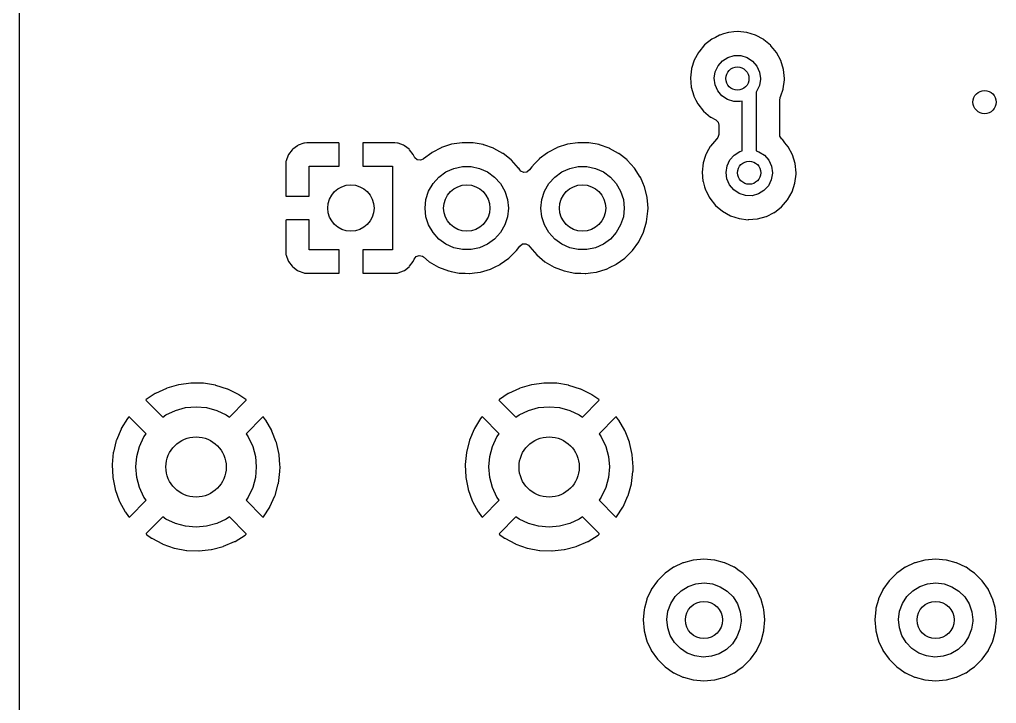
# Model space of a CAD drawing. Extents: x 123.2 to 169.8, y -144.8 to -46.7.
# Drawn here: x 123.44 to 144.53, y -95.02 to -80.26 of the extents above; entities that cross this region are included whole.
import ezdxf

# ---------------------------------------------------------------- set-up
doc = ezdxf.new("R2010")
doc.units = 0
doc.layers.add('BLACK', color=7, linetype='CONTINUOUS')

msp = doc.modelspace()

# ---------------------------------------------------------------- linework, layer by layer
at = {"layer": 'BLACK', "linetype": 'CONTINUOUS'}
for p, q in [((123.444, -107.584), (123.444, -50.0912)), ((138.742, -80.5403), (138.637, -80.5712)), ((138.748, -80.5386), (138.742, -80.5403)), ((138.742, -80.5403), (138.742, -80.5403)), ((138.754, -80.538), (138.748, -80.5386)), ((138.863, -80.5282), (138.754, -80.538)), ((138.754, -80.538), (138.754, -80.538)), ((138.945, -80.5206), (138.863, -80.5282)), ((138.951, -80.5213), (138.945, -80.5206)), ((139.136, -80.5407), (138.951, -80.5213)), ((138.951, -80.5213), (138.951, -80.5213)), ((139.142, -80.5413), (139.136, -80.5407)), ((139.136, -80.5407), (139.136, -80.5407)), ((139.331, -80.5998), (139.142, -80.5413)), ((138.383, -80.686), (138.229, -80.81)), ((138.462, -80.6447), (138.383, -80.686)), ((138.553, -80.5973), (138.462, -80.6447)), ((138.558, -80.5944), (138.553, -80.5973)), ((138.553, -80.5973), (138.553, -80.5973)), ((138.637, -80.5712), (138.558, -80.5944)), ((139.505, -80.6939), (139.331, -80.5998)), ((139.509, -80.6978), (139.505, -80.6939)), ((139.651, -80.8147), (139.509, -80.6978)), ((139.509, -80.6978), (139.509, -80.6978)), ((138.102, -80.9615), (138.099, -80.9669)), ((138.229, -80.81), (138.102, -80.9615)), ((139.657, -80.8199), (139.651, -80.8147)), ((139.661, -80.8247), (139.657, -80.8199)), ((139.712, -80.8869), (139.661, -80.8247)), ((139.661, -80.8247), (139.661, -80.8247)), ((139.782, -80.9732), (139.712, -80.8869)), ((138.005, -81.1407), (137.949, -81.3174)), ((138.007, -81.1348), (138.005, -81.1407)), ((138.005, -81.1407), (138.005, -81.1407)), ((138.095, -80.9732), (138.007, -81.1348)), ((138.099, -80.9669), (138.095, -80.9732)), ((138.099, -80.9669), (138.099, -80.9669)), ((138.52, -81.2595), (138.614, -81.1532)), ((138.614, -81.1532), (138.734, -81.0776)), ((138.734, -81.0776), (138.87, -81.0386)), ((138.87, -81.0386), (139.012, -81.0395)), ((139.012, -81.0395), (139.148, -81.0801)), ((139.148, -81.0801), (139.267, -81.1572)), ((139.267, -81.1572), (139.359, -81.2646)), ((139.875, -81.1478), (139.782, -80.9732)), ((139.932, -81.3372), (139.875, -81.1478)), ((137.947, -81.3233), (137.925, -81.5199)), ((137.949, -81.3174), (137.947, -81.3233)), ((138.438, -81.5279), (138.46, -81.3878)), ((138.46, -81.3878), (138.52, -81.2595)), ((139.359, -81.2646), (139.418, -81.3937)), ((139.951, -81.534), (139.932, -81.3372)), ((137.925, -81.5199), (137.941, -81.7169)), ((138.456, -81.6685), (138.438, -81.5279)), ((139.438, -81.5462), (139.414, -81.686)), ((139.418, -81.3937), (139.438, -81.534)), ((139.438, -81.534), (139.438, -81.5462)), ((139.926, -81.7585), (139.951, -81.5623)), ((139.951, -81.5623), (139.951, -81.534)), ((137.941, -81.7169), (137.996, -81.907)), ((138.514, -81.7982), (138.456, -81.6685)), ((138.605, -81.9067), (138.514, -81.7982)), ((139.414, -81.686), (139.353, -81.8136)), ((139.877, -81.907), (139.924, -81.7644)), ((139.924, -81.7644), (139.926, -81.7585)), ((137.996, -81.907), (137.999, -81.9125)), ((137.999, -81.9125), (138.044, -82.0013)), ((138.044, -82.0013), (138.086, -82.083)), ((138.723, -81.9853), (138.605, -81.9067)), ((138.858, -82.0276), (138.723, -81.9853)), ((139.042, -82.0187), (139, -82.0302)), ((139.042, -83.0941), (139.042, -82.0187)), ((139.353, -81.8136), (139.342, -81.8252)), ((139.342, -81.8252), (139.342, -83.0942)), ((139.85, -82.0013), (139.861, -81.9506)), ((139.85, -82.7425), (139.85, -82.0013)), ((139.861, -81.9506), (139.864, -81.9462)), ((139.864, -81.9462), (139.877, -81.907)), ((138.086, -82.083), (138.209, -82.238)), ((139, -82.0302), (138.858, -82.0276)), ((138.209, -82.238), (138.36, -82.3661)), ((138.36, -82.3661), (138.365, -82.3691)), ((138.365, -82.3691), (138.469, -82.4272)), ((138.469, -82.4272), (138.519, -82.4779)), ((138.519, -82.4779), (138.534, -82.5372)), ((138.534, -82.5372), (138.534, -82.741)), ((138.483, -82.842), (138.356, -82.9935)), ((138.488, -82.8381), (138.483, -82.842)), ((138.492, -82.8338), (138.488, -82.8381)), ((138.513, -82.8091), (138.492, -82.8333)), ((138.492, -82.8333), (138.492, -82.8338)), ((138.534, -82.741), (138.513, -82.8091)), ((139.856, -82.7808), (139.85, -82.7425)), ((139.896, -82.8396), (139.856, -82.7808)), ((139.902, -82.8442), (139.896, -82.8396)), ((139.911, -82.8519), (139.902, -82.8442)), ((139.915, -82.8567), (139.911, -82.8519)), ((139.965, -82.9181), (139.915, -82.8567)), ((139.915, -82.8567), (139.915, -82.8567)), ((129.328, -83.0723), (129.251, -83.1744)), ((129.34, -83.0597), (129.328, -83.0723)), ((129.442, -82.9832), (129.34, -83.0597)), ((129.458, -82.9747), (129.442, -82.9832)), ((129.578, -82.9295), (129.458, -82.9747)), ((129.594, -82.9259), (129.578, -82.9295)), ((129.645, -82.9204), (129.594, -82.9259)), ((129.651, -82.92), (129.645, -82.9204)), ((130.328, -82.92), (129.651, -82.92)), ((130.336, -82.9217), (130.328, -82.92)), ((130.338, -82.9229), (130.336, -82.9217)), ((130.342, -82.9381), (130.338, -82.9229)), ((130.342, -83.428), (130.342, -82.9381)), ((130.852, -82.9259), (130.85, -82.9335)), ((130.85, -82.9335), (130.85, -83.428)), ((130.853, -82.9245), (130.852, -82.9259)), ((130.868, -82.92), (130.853, -82.9245)), ((131.541, -82.92), (130.868, -82.92)), ((131.547, -82.9204), (131.541, -82.92)), ((131.598, -82.9259), (131.547, -82.9204)), ((131.614, -82.9295), (131.598, -82.9259)), ((131.734, -82.9747), (131.614, -82.9295)), ((131.75, -82.9832), (131.734, -82.9747)), ((131.852, -83.0597), (131.75, -82.9832)), ((131.864, -83.0723), (131.852, -83.0597)), ((131.941, -83.1744), (131.864, -83.0723)), ((132.544, -83.0275), (132.347, -83.1297)), ((132.548, -83.0251), (132.544, -83.0275)), ((132.544, -83.0275), (132.544, -83.0275)), ((132.768, -82.9531), (132.548, -83.0251)), ((132.997, -82.9181), (132.768, -82.9531)), ((133.003, -82.9182), (132.997, -82.9181)), ((133.152, -82.92), (133.003, -82.9182)), ((133.003, -82.9182), (133.003, -82.9182)), ((133.229, -82.9209), (133.152, -82.92)), ((133.234, -82.9218), (133.229, -82.9209)), ((133.234, -82.9219), (133.234, -82.9218)), ((133.452, -82.9607), (133.234, -82.9219)), ((133.457, -82.9616), (133.452, -82.9607)), ((133.452, -82.9607), (133.452, -82.9607)), ((133.462, -82.9633), (133.457, -82.9616)), ((133.67, -83.0371), (133.462, -82.9633)), ((133.462, -82.9633), (133.462, -82.9633)), ((133.67, -83.0372), (133.67, -83.0371)), ((133.675, -83.0389), (133.67, -83.0372)), ((133.68, -83.0414), (133.675, -83.0389)), ((133.874, -83.1483), (133.68, -83.0414)), ((133.68, -83.0414), (133.68, -83.0414)), ((135.044, -83.0275), (134.847, -83.1297)), ((135.048, -83.0251), (135.044, -83.0275)), ((135.044, -83.0275), (135.044, -83.0275)), ((135.268, -82.9531), (135.048, -83.0251)), ((135.497, -82.9181), (135.268, -82.9531)), ((135.503, -82.9182), (135.497, -82.9181)), ((135.652, -82.92), (135.503, -82.9182)), ((135.503, -82.9182), (135.503, -82.9182)), ((135.729, -82.9209), (135.652, -82.92)), ((135.734, -82.9218), (135.729, -82.9209)), ((135.734, -82.9219), (135.734, -82.9218)), ((135.952, -82.9607), (135.734, -82.9219)), ((135.957, -82.9616), (135.952, -82.9607)), ((135.952, -82.9607), (135.952, -82.9607)), ((135.962, -82.9633), (135.957, -82.9616)), ((136.17, -83.0371), (135.962, -82.9633)), ((135.962, -82.9633), (135.962, -82.9633)), ((136.17, -83.0372), (136.17, -83.0371)), ((136.175, -83.0389), (136.17, -83.0372)), ((136.18, -83.0414), (136.175, -83.0389)), ((136.374, -83.1483), (136.18, -83.0414)), ((136.18, -83.0414), (136.18, -83.0414)), ((138.353, -82.9989), (138.281, -83.1297)), ((138.356, -82.9935), (138.353, -82.9989)), ((138.353, -82.9989), (138.353, -82.9989)), ((140.036, -83.0052), (139.965, -82.9181)), ((140.129, -83.1798), (140.036, -83.0052)), ((129.243, -83.1899), (129.198, -83.3104)), ((129.251, -83.1744), (129.243, -83.1899)), ((131.949, -83.1899), (131.941, -83.1744)), ((131.96, -83.2182), (131.949, -83.1899)), ((131.973, -83.2434), (131.96, -83.2182)), ((132.027, -83.2892), (131.973, -83.2434)), ((132.157, -83.2703), (132.097, -83.2985)), ((132.158, -83.2711), (132.157, -83.2703)), ((132.162, -83.268), (132.158, -83.2711)), ((132.339, -83.1352), (132.162, -83.268)), ((132.343, -83.1321), (132.339, -83.1352)), ((132.339, -83.1352), (132.339, -83.1352)), ((132.347, -83.1297), (132.343, -83.1321)), ((133.878, -83.1508), (133.874, -83.1483)), ((133.874, -83.1483), (133.874, -83.1483)), ((133.882, -83.154), (133.878, -83.1508)), ((134.056, -83.2912), (133.882, -83.154)), ((133.882, -83.154), (133.882, -83.154)), ((134.658, -83.2711), (134.62, -83.3104)), ((134.662, -83.268), (134.658, -83.2711)), ((134.839, -83.1352), (134.662, -83.268)), ((134.843, -83.1321), (134.839, -83.1352)), ((134.839, -83.1352), (134.839, -83.1352)), ((134.847, -83.1297), (134.843, -83.1321)), ((136.378, -83.1508), (136.374, -83.1483)), ((136.374, -83.1483), (136.374, -83.1483)), ((136.382, -83.154), (136.378, -83.1508)), ((136.556, -83.2912), (136.382, -83.154)), ((136.382, -83.154), (136.382, -83.154)), ((138.244, -83.2182), (138.201, -83.3553)), ((138.259, -83.1727), (138.244, -83.2182)), ((138.261, -83.1668), (138.259, -83.1727)), ((138.259, -83.1727), (138.259, -83.1727)), ((138.281, -83.1297), (138.261, -83.1668)), ((138.774, -83.2915), (138.868, -83.1852)), ((138.868, -83.1852), (138.988, -83.1096)), ((138.988, -83.1096), (139.042, -83.0941)), ((139.342, -83.0942), (139.402, -83.1121)), ((139.402, -83.1121), (139.521, -83.1892)), ((139.521, -83.1892), (139.613, -83.2966)), ((140.186, -83.3692), (140.129, -83.1798)), ((129.194, -83.3256), (129.188, -83.3765)), ((129.188, -83.3765), (129.188, -83.3833)), ((129.188, -83.3833), (129.188, -84.0559)), ((129.198, -83.3104), (129.194, -83.3256)), ((129.696, -84.074), (129.696, -83.428)), ((129.696, -83.428), (130.342, -83.428)), ((130.85, -83.428), (131.496, -83.428)), ((131.496, -83.428), (131.496, -85.228)), ((132.097, -83.2985), (132.027, -83.2892)), ((132.646, -83.5486), (132.818, -83.472)), ((132.818, -83.472), (133.002, -83.4329)), ((133.002, -83.4329), (133.19, -83.4329)), ((133.19, -83.4329), (133.374, -83.472)), ((133.374, -83.472), (133.546, -83.5486)), ((134.06, -83.2944), (134.056, -83.2912)), ((134.056, -83.2912), (134.056, -83.2912)), ((134.216, -83.4657), (134.06, -83.2944)), ((134.219, -83.47), (134.216, -83.4657)), ((134.241, -83.5046), (134.219, -83.47)), ((134.219, -83.47), (134.219, -83.47)), ((134.498, -83.4386), (134.451, -83.5072)), ((134.558, -83.3753), (134.498, -83.4386)), ((134.62, -83.3104), (134.558, -83.3753)), ((135.146, -83.5486), (135.318, -83.472)), ((135.318, -83.472), (135.502, -83.4329)), ((135.502, -83.4329), (135.69, -83.4329)), ((135.69, -83.4329), (135.874, -83.472)), ((135.874, -83.472), (136.046, -83.5486)), ((136.56, -83.2944), (136.556, -83.2912)), ((136.556, -83.2912), (136.556, -83.2912)), ((136.716, -83.4657), (136.56, -83.2944)), ((136.842, -83.6601), (136.716, -83.4657)), ((138.201, -83.3553), (138.179, -83.5519)), ((138.692, -83.5599), (138.714, -83.4198)), ((138.714, -83.4198), (138.774, -83.2915)), ((139.613, -83.2966), (139.672, -83.4257)), ((139.672, -83.4257), (139.692, -83.566)), ((140.205, -83.566), (140.186, -83.3692)), ((132.368, -83.799), (132.494, -83.6592)), ((132.494, -83.6592), (132.646, -83.5486)), ((133.546, -83.5486), (133.698, -83.6592)), ((133.698, -83.6592), (133.824, -83.799)), ((134.262, -83.5291), (134.241, -83.5046)), ((134.325, -83.5603), (134.262, -83.5291)), ((134.396, -83.5522), (134.325, -83.5603)), ((134.451, -83.5072), (134.396, -83.5522)), ((134.868, -83.799), (134.994, -83.6592)), ((134.994, -83.6592), (135.146, -83.5486)), ((136.046, -83.5486), (136.198, -83.6592)), ((136.198, -83.6592), (136.324, -83.799)), ((136.844, -83.6649), (136.842, -83.6601)), ((136.896, -83.7844), (136.844, -83.6649)), ((136.844, -83.6649), (136.844, -83.6649)), ((138.179, -83.5519), (138.195, -83.7489)), ((138.71, -83.7005), (138.692, -83.5599)), ((138.768, -83.8302), (138.71, -83.7005)), ((139.692, -83.5782), (139.668, -83.718)), ((139.692, -83.566), (139.692, -83.5782)), ((140.18, -83.7905), (140.205, -83.5943)), ((140.205, -83.5943), (140.205, -83.566)), ((132.274, -83.9619), (132.368, -83.799)), ((133.824, -83.799), (133.918, -83.9619)), ((134.774, -83.9619), (134.868, -83.799)), ((136.324, -83.799), (136.418, -83.9619)), ((136.934, -83.8725), (136.896, -83.7844)), ((136.99, -84.0972), (136.934, -83.8725)), ((138.195, -83.7489), (138.197, -83.7549)), ((138.197, -83.7549), (138.231, -83.8725)), ((138.231, -83.8725), (138.25, -83.939)), ((138.859, -83.9387), (138.768, -83.8302)), ((139.607, -83.8456), (139.511, -83.9507)), ((139.668, -83.718), (139.607, -83.8456)), ((140.118, -83.9782), (140.18, -83.7905)), ((129.188, -84.0559), (129.192, -84.0711)), ((129.192, -84.0711), (129.194, -84.0723)), ((129.194, -84.0723), (129.202, -84.074)), ((129.202, -84.074), (129.696, -84.074)), ((132.216, -84.1409), (132.274, -83.9619)), ((133.918, -83.9619), (133.976, -84.1409)), ((134.716, -84.1409), (134.774, -83.9619)), ((136.418, -83.9619), (136.476, -84.1409)), ((136.991, -84.1023), (136.99, -84.0972)), ((137.003, -84.2514), (136.991, -84.1023)), ((136.991, -84.1023), (136.991, -84.1023)), ((138.25, -83.939), (138.253, -83.9445)), ((138.253, -83.9445), (138.331, -84.0972)), ((138.331, -84.0972), (138.34, -84.115)), ((138.34, -84.115), (138.463, -84.27)), ((138.977, -84.0173), (138.859, -83.9387)), ((139.112, -84.0596), (138.977, -84.0173)), ((139.254, -84.0622), (139.112, -84.0596)), ((139.391, -84.0249), (139.254, -84.0622)), ((139.511, -83.9507), (139.391, -84.0249)), ((140.02, -84.1501), (140.118, -83.9782)), ((132.196, -84.328), (132.216, -84.1409)), ((132.216, -84.5151), (132.196, -84.328)), ((133.976, -84.1409), (133.996, -84.328)), ((133.996, -84.328), (133.976, -84.5151)), ((134.696, -84.328), (134.716, -84.1409)), ((134.716, -84.5151), (134.696, -84.328)), ((136.476, -84.1409), (136.496, -84.328)), ((136.496, -84.328), (136.476, -84.5151)), ((137.009, -84.328), (137.003, -84.2514)), ((137.008, -84.397), (137.009, -84.328)), ((138.463, -84.27), (138.614, -84.3981)), ((139.735, -84.4216), (139.891, -84.2999)), ((139.891, -84.2999), (140.02, -84.1501)), ((132.274, -84.6941), (132.216, -84.5151)), ((133.976, -84.5151), (133.918, -84.6941)), ((134.774, -84.6941), (134.716, -84.5151)), ((136.476, -84.5151), (136.418, -84.6941)), ((136.977, -84.6267), (137.008, -84.397)), ((138.614, -84.3981), (138.786, -84.4946)), ((138.786, -84.4946), (138.974, -84.5557)), ((139.368, -84.564), (139.558, -84.5108)), ((139.558, -84.5108), (139.564, -84.508)), ((139.564, -84.508), (139.729, -84.4244)), ((139.564, -84.508), (139.564, -84.508)), ((139.729, -84.4244), (139.735, -84.4216)), ((139.729, -84.4244), (139.729, -84.4244)), ((129.19, -84.5879), (129.188, -84.5955)), ((129.188, -84.5955), (129.188, -85.2727)), ((129.191, -84.5865), (129.19, -84.5879)), ((129.206, -84.582), (129.191, -84.5865)), ((129.696, -84.582), (129.206, -84.582)), ((129.696, -85.228), (129.696, -84.582)), ((132.368, -84.857), (132.274, -84.6941)), ((133.918, -84.6941), (133.824, -84.857)), ((134.868, -84.857), (134.774, -84.6941)), ((136.418, -84.6941), (136.324, -84.857)), ((136.91, -84.8483), (136.977, -84.6267)), ((138.974, -84.5557), (139.171, -84.5792)), ((139.171, -84.5792), (139.177, -84.5787)), ((139.177, -84.5787), (139.362, -84.5645)), ((139.177, -84.5787), (139.177, -84.5787)), ((139.362, -84.5645), (139.368, -84.564)), ((139.362, -84.5645), (139.362, -84.5645)), ((132.494, -84.9968), (132.368, -84.857)), ((133.824, -84.857), (133.698, -84.9968)), ((134.994, -84.9968), (134.868, -84.857)), ((136.324, -84.857), (136.198, -84.9968)), ((136.807, -85.0559), (136.91, -84.8483)), ((132.646, -85.1074), (132.494, -84.9968)), ((132.818, -85.184), (132.646, -85.1074)), ((133.546, -85.1074), (133.374, -85.184)), ((133.698, -84.9968), (133.546, -85.1074)), ((134.172, -85.244), (134.241, -85.1479)), ((134.241, -85.1479), (134.297, -85.1042)), ((134.297, -85.1042), (134.368, -85.0978)), ((134.368, -85.0978), (134.431, -85.1306)), ((134.431, -85.1306), (134.451, -85.1556)), ((134.451, -85.1556), (134.453, -85.1583)), ((134.453, -85.1583), (134.453, -85.1583)), ((134.453, -85.1583), (134.456, -85.1627)), ((134.456, -85.1627), (134.607, -85.3378)), ((135.146, -85.1074), (134.994, -84.9968)), ((135.318, -85.184), (135.146, -85.1074)), ((136.046, -85.1074), (135.874, -85.184)), ((136.198, -84.9968), (136.046, -85.1074)), ((136.672, -85.244), (136.807, -85.0559)), ((129.188, -85.2727), (129.188, -85.2795)), ((129.188, -85.2795), (129.194, -85.3304)), ((129.194, -85.3304), (129.198, -85.3456)), ((129.198, -85.3456), (129.243, -85.4661)), ((130.342, -85.228), (129.696, -85.228)), ((130.342, -85.7225), (130.342, -85.228)), ((131.496, -85.228), (130.85, -85.228)), ((130.85, -85.228), (130.85, -85.7179)), ((131.961, -85.4342), (132.004, -85.3774)), ((132.004, -85.3774), (132.07, -85.3527)), ((132.07, -85.3527), (132.14, -85.3679)), ((132.14, -85.3679), (132.16, -85.3814)), ((132.16, -85.3814), (132.285, -85.4857)), ((133.002, -85.2231), (132.818, -85.184)), ((133.19, -85.2231), (133.002, -85.2231)), ((133.374, -85.184), (133.19, -85.2231)), ((134.008, -85.4075), (134.172, -85.244)), ((134.607, -85.3378), (134.785, -85.4857)), ((135.502, -85.2231), (135.318, -85.184)), ((135.69, -85.2231), (135.502, -85.2231)), ((135.874, -85.184), (135.69, -85.2231)), ((136.508, -85.4075), (136.672, -85.244)), ((129.243, -85.4661), (129.251, -85.4816)), ((129.251, -85.4816), (129.328, -85.5837)), ((129.328, -85.5837), (129.34, -85.5963)), ((129.34, -85.5963), (129.442, -85.6728)), ((131.75, -85.6728), (131.852, -85.5963)), ((131.852, -85.5963), (131.864, -85.5837)), ((131.864, -85.5837), (131.941, -85.4816)), ((131.941, -85.4816), (131.949, -85.4661)), ((131.949, -85.4661), (131.961, -85.4342)), ((132.285, -85.4857), (132.485, -85.6026)), ((132.485, -85.6026), (132.702, -85.6852)), ((133.612, -85.6439), (133.692, -85.6044)), ((133.692, -85.6044), (133.815, -85.5443)), ((133.815, -85.5443), (133.82, -85.542)), ((133.815, -85.5443), (133.815, -85.5443)), ((133.82, -85.542), (134.008, -85.4075)), ((134.785, -85.4857), (134.985, -85.6026)), ((134.985, -85.6026), (135.202, -85.6852)), ((136.112, -85.6439), (136.192, -85.6044)), ((136.192, -85.6044), (136.315, -85.5443)), ((136.315, -85.5443), (136.32, -85.542)), ((136.315, -85.5443), (136.315, -85.5443)), ((136.32, -85.542), (136.508, -85.4075)), ((129.442, -85.6728), (129.458, -85.6813)), ((129.458, -85.6813), (129.578, -85.7265)), ((129.578, -85.7265), (129.594, -85.7301)), ((129.594, -85.7301), (129.645, -85.7356)), ((129.645, -85.7356), (129.651, -85.736)), ((129.651, -85.736), (130.324, -85.736)), ((130.324, -85.736), (130.339, -85.7315)), ((130.339, -85.7315), (130.34, -85.7301)), ((130.34, -85.7301), (130.342, -85.7225)), ((130.85, -85.7179), (130.854, -85.7331)), ((130.854, -85.7331), (130.856, -85.7343)), ((130.856, -85.7343), (130.864, -85.736)), ((130.864, -85.736), (131.541, -85.736)), ((131.541, -85.736), (131.547, -85.7356)), ((131.547, -85.7356), (131.598, -85.7301)), ((131.598, -85.7301), (131.614, -85.7265)), ((131.614, -85.7265), (131.734, -85.6813)), ((131.734, -85.6813), (131.75, -85.6728)), ((132.702, -85.6852), (132.707, -85.6862)), ((132.707, -85.6862), (132.707, -85.6862)), ((132.707, -85.6862), (132.76, -85.697)), ((132.76, -85.697), (132.929, -85.7314)), ((132.929, -85.7314), (133.059, -85.7362)), ((133.059, -85.7362), (133.155, -85.7397)), ((133.155, -85.7397), (133.155, -85.7397)), ((133.155, -85.7397), (133.16, -85.7399)), ((133.16, -85.7399), (133.165, -85.7392)), ((133.165, -85.7392), (133.265, -85.7265)), ((133.165, -85.7392), (133.165, -85.7392)), ((133.265, -85.7265), (133.39, -85.7104)), ((133.39, -85.7104), (133.395, -85.709)), ((133.395, -85.709), (133.607, -85.6454)), ((133.395, -85.709), (133.395, -85.709)), ((133.607, -85.6454), (133.612, -85.6439)), ((135.202, -85.6852), (135.207, -85.6862)), ((135.207, -85.6862), (135.207, -85.6862)), ((135.207, -85.6862), (135.26, -85.697)), ((135.26, -85.697), (135.429, -85.7314)), ((135.429, -85.7314), (135.559, -85.7362)), ((135.559, -85.7362), (135.655, -85.7397)), ((135.655, -85.7397), (135.655, -85.7397)), ((135.655, -85.7397), (135.66, -85.7399)), ((135.66, -85.7399), (135.665, -85.7392)), ((135.665, -85.7392), (135.765, -85.7265)), ((135.665, -85.7392), (135.665, -85.7392)), ((135.765, -85.7265), (135.89, -85.7104)), ((135.89, -85.7104), (135.895, -85.709)), ((135.895, -85.709), (136.107, -85.6454)), ((135.895, -85.709), (135.895, -85.709)), ((136.107, -85.6454), (136.112, -85.6439)), ((127.139, -88.1069), (126.882, -88.1419)), ((127.148, -88.1064), (127.139, -88.1069)), ((127.407, -88.1098), (127.148, -88.1064)), ((127.417, -88.1106), (127.407, -88.1098)), ((127.673, -88.1523), (127.417, -88.1106)), ((134.759, -88.1069), (134.502, -88.1419)), ((134.768, -88.1064), (134.759, -88.1069)), ((135.027, -88.1098), (134.768, -88.1064)), ((135.037, -88.1106), (135.027, -88.1098)), ((135.293, -88.1523), (135.037, -88.1106)), ((126.371, -88.3328), (126.18, -88.4579)), ((126.379, -88.3283), (126.371, -88.3328)), ((126.615, -88.2197), (126.379, -88.3283)), ((126.624, -88.2164), (126.615, -88.2197)), ((126.873, -88.1439), (126.624, -88.2164)), ((126.882, -88.1419), (126.873, -88.1439)), ((127.682, -88.1544), (127.673, -88.1523)), ((127.929, -88.2335), (127.682, -88.1544)), ((127.937, -88.237), (127.929, -88.2335)), ((128.17, -88.3517), (127.937, -88.237)), ((133.991, -88.3328), (133.8, -88.4579)), ((133.999, -88.3283), (133.991, -88.3328)), ((134.235, -88.2197), (133.999, -88.3283)), ((134.244, -88.2164), (134.235, -88.2197)), ((134.493, -88.1439), (134.244, -88.2164)), ((134.502, -88.1419), (134.493, -88.1439)), ((135.302, -88.1544), (135.293, -88.1523)), ((135.549, -88.2335), (135.302, -88.1544)), ((135.557, -88.237), (135.549, -88.2335)), ((135.79, -88.3517), (135.557, -88.237)), ((126.18, -88.4579), (126.171, -88.4687)), ((126.171, -88.4687), (126.176, -88.4785)), ((126.176, -88.4785), (126.535, -88.8382)), ((127.973, -88.8382), (128.328, -88.4824)), ((128.178, -88.3565), (128.17, -88.3517)), ((128.325, -88.4586), (128.178, -88.3565)), ((128.333, -88.4687), (128.325, -88.4586)), ((128.328, -88.4824), (128.335, -88.4708)), ((128.335, -88.4708), (128.333, -88.4687)), ((133.8, -88.4579), (133.791, -88.4687)), ((133.791, -88.4687), (133.796, -88.4785)), ((133.796, -88.4785), (134.155, -88.8382)), ((135.593, -88.8382), (135.948, -88.4824)), ((135.798, -88.3565), (135.79, -88.3517)), ((135.945, -88.4586), (135.798, -88.3565)), ((135.955, -88.4708), (135.945, -88.4586)), ((135.948, -88.4824), (135.955, -88.4708)), ((126.604, -88.7902), (126.809, -88.6944)), ((126.809, -88.6944), (127.028, -88.6358)), ((127.028, -88.6358), (127.254, -88.616)), ((127.254, -88.616), (127.48, -88.6358)), ((127.48, -88.6358), (127.699, -88.6944)), ((127.699, -88.6944), (127.904, -88.7902)), ((134.224, -88.7902), (134.429, -88.6944)), ((134.429, -88.6944), (134.648, -88.6358)), ((134.648, -88.6358), (134.874, -88.616)), ((134.874, -88.616), (135.1, -88.6358)), ((135.1, -88.6358), (135.319, -88.6944)), ((135.319, -88.6944), (135.524, -88.7902)), ((125.776, -88.8671), (125.641, -89.0889)), ((125.781, -88.8596), (125.776, -88.8671)), ((125.796, -88.8409), (125.781, -88.8596)), ((125.807, -88.8338), (125.796, -88.8409)), ((125.82, -88.841), (125.807, -88.8338)), ((126.176, -89.1974), (125.82, -88.841)), ((126.535, -88.8382), (126.604, -88.7902)), ((127.904, -88.7902), (127.973, -88.8382)), ((128.688, -88.8417), (128.332, -89.1974)), ((128.699, -88.8352), (128.688, -88.8417)), ((128.711, -88.8437), (128.699, -88.8352)), ((128.754, -88.8985), (128.711, -88.8437)), ((128.759, -88.9062), (128.754, -88.8985)), ((128.888, -89.1314), (128.759, -88.9062)), ((133.396, -88.8671), (133.261, -89.0889)), ((133.401, -88.8596), (133.396, -88.8671)), ((133.416, -88.8409), (133.401, -88.8596)), ((133.427, -88.8338), (133.416, -88.8409)), ((133.44, -88.841), (133.427, -88.8338)), ((133.796, -89.1974), (133.44, -88.841)), ((134.155, -88.8382), (134.224, -88.7902)), ((135.524, -88.7902), (135.593, -88.8382)), ((136.308, -88.8417), (135.952, -89.1974)), ((136.319, -88.8352), (136.308, -88.8417)), ((136.331, -88.8437), (136.319, -88.8352)), ((136.374, -88.8985), (136.331, -88.8437)), ((136.379, -88.9062), (136.374, -88.8985)), ((136.508, -89.1314), (136.379, -88.9062)), ((125.637, -89.0972), (125.536, -89.3364)), ((125.641, -89.0889), (125.637, -89.0972)), ((128.892, -89.1398), (128.888, -89.1314)), ((128.986, -89.3816), (128.892, -89.1398)), ((133.257, -89.0972), (133.156, -89.3364)), ((133.261, -89.0889), (133.257, -89.0972)), ((136.512, -89.1398), (136.508, -89.1314)), ((136.542, -89.2169), (136.512, -89.1398)), ((125.533, -89.3452), (125.47, -89.5966)), ((125.536, -89.3364), (125.533, -89.3452)), ((126.032, -89.4714), (126.128, -89.266)), ((126.128, -89.266), (126.176, -89.1974)), ((128.332, -89.1974), (128.38, -89.266)), ((128.38, -89.266), (128.476, -89.4714)), ((128.989, -89.3905), (128.986, -89.3816)), ((129.046, -89.6435), (128.989, -89.3905)), ((133.153, -89.3452), (133.09, -89.5966)), ((133.156, -89.3364), (133.153, -89.3452)), ((133.652, -89.4714), (133.748, -89.266)), ((133.748, -89.266), (133.796, -89.1974)), ((135.952, -89.1974), (136, -89.266)), ((136, -89.266), (136.096, -89.4714)), ((136.606, -89.3816), (136.542, -89.2169)), ((136.609, -89.3905), (136.606, -89.3816)), ((136.666, -89.6435), (136.609, -89.3905)), ((125.468, -89.6058), (125.442, -89.8639)), ((125.47, -89.5966), (125.468, -89.6058)), ((125.974, -89.6903), (126.032, -89.4714)), ((128.476, -89.4714), (128.534, -89.6903)), ((133.088, -89.6058), (133.062, -89.8639)), ((133.09, -89.5966), (133.088, -89.6058)), ((133.594, -89.6903), (133.652, -89.4714)), ((136.096, -89.4714), (136.154, -89.6903)), ((125.954, -89.916), (125.974, -89.6903)), ((128.534, -89.6903), (128.554, -89.916)), ((129.048, -89.6527), (129.046, -89.6435)), ((129.064, -89.8732), (129.048, -89.6527)), ((133.574, -89.916), (133.594, -89.6903)), ((136.154, -89.6903), (136.174, -89.916)), ((136.668, -89.6527), (136.666, -89.6435)), ((136.687, -89.9129), (136.668, -89.6527)), ((125.442, -89.8639), (125.442, -89.8732)), ((125.442, -89.8732), (125.454, -90.1323)), ((125.974, -90.1417), (125.954, -89.916)), ((128.554, -89.916), (128.534, -90.1417)), ((129.031, -90.2728), (129.064, -90.014)), ((129.067, -89.9129), (129.064, -89.8732)), ((129.064, -90.014), (129.065, -90.0077)), ((129.065, -90.0077), (129.067, -89.9192)), ((129.067, -89.9192), (129.067, -89.9129)), ((133.062, -89.8639), (133.062, -89.8732)), ((133.062, -89.8732), (133.074, -90.1323)), ((133.594, -90.1417), (133.574, -89.916)), ((136.174, -89.916), (136.154, -90.1417)), ((136.651, -90.2728), (136.684, -90.014)), ((136.684, -90.014), (136.685, -90.0077)), ((136.685, -90.0077), (136.687, -89.9192)), ((136.687, -89.9192), (136.687, -89.9129)), ((125.454, -90.1323), (125.455, -90.1415)), ((125.455, -90.1415), (125.506, -90.3959)), ((126.032, -90.3606), (125.974, -90.1417)), ((128.534, -90.1417), (128.476, -90.3606)), ((133.074, -90.1323), (133.075, -90.1415)), ((133.075, -90.1415), (133.126, -90.3959)), ((133.652, -90.3606), (133.594, -90.1417)), ((136.154, -90.1417), (136.096, -90.3606)), ((125.506, -90.3959), (125.508, -90.4049)), ((125.508, -90.4049), (125.596, -90.649)), ((126.128, -90.566), (126.032, -90.3606)), ((128.476, -90.3606), (128.38, -90.566)), ((128.959, -90.5316), (129.029, -90.282)), ((129.029, -90.282), (129.031, -90.2728)), ((133.126, -90.3959), (133.128, -90.4049)), ((133.128, -90.4049), (133.216, -90.649)), ((133.748, -90.566), (133.652, -90.3606)), ((136.096, -90.3606), (136, -90.566)), ((136.579, -90.5316), (136.649, -90.282)), ((136.649, -90.282), (136.651, -90.2728)), ((125.596, -90.649), (125.6, -90.6576)), ((125.6, -90.6576), (125.723, -90.886)), ((125.821, -90.9894), (126.176, -90.6346)), ((126.176, -90.6346), (126.128, -90.566)), ((128.38, -90.566), (128.332, -90.6346)), ((128.332, -90.6346), (128.69, -90.9929)), ((128.849, -90.7769), (128.956, -90.5404)), ((128.956, -90.5404), (128.959, -90.5316)), ((133.216, -90.649), (133.22, -90.6576)), ((133.22, -90.6576), (133.343, -90.886)), ((133.441, -90.9894), (133.796, -90.6346)), ((133.796, -90.6346), (133.748, -90.566)), ((136, -90.566), (135.952, -90.6346)), ((135.952, -90.6346), (136.31, -90.9929)), ((136.469, -90.7769), (136.576, -90.5404)), ((136.576, -90.5404), (136.579, -90.5316)), ((128.711, -90.9934), (128.845, -90.785)), ((128.845, -90.785), (128.849, -90.7769)), ((136.331, -90.9934), (136.465, -90.785)), ((136.465, -90.785), (136.469, -90.7769)), ((125.723, -90.886), (125.728, -90.8939)), ((125.728, -90.8939), (125.798, -90.9877)), ((125.798, -90.9877), (125.809, -90.9962)), ((125.809, -90.9962), (125.821, -90.9894)), ((126.535, -90.9938), (126.18, -91.3487)), ((126.604, -91.0418), (126.535, -90.9938)), ((126.809, -91.1376), (126.604, -91.0418)), ((127.904, -91.0418), (127.699, -91.1376)), ((127.973, -90.9938), (127.904, -91.0418)), ((128.331, -91.3521), (127.973, -90.9938)), ((128.69, -90.9929), (128.702, -90.9996)), ((128.702, -90.9996), (128.711, -90.9934)), ((133.343, -90.886), (133.348, -90.8939)), ((133.348, -90.8939), (133.418, -90.9877)), ((133.418, -90.9877), (133.429, -90.9962)), ((133.429, -90.9962), (133.441, -90.9894)), ((134.155, -90.9938), (133.8, -91.3487)), ((134.224, -91.0418), (134.155, -90.9938)), ((134.429, -91.1376), (134.224, -91.0418)), ((135.524, -91.0418), (135.319, -91.1376)), ((135.593, -90.9938), (135.524, -91.0418)), ((135.951, -91.3521), (135.593, -90.9938)), ((136.31, -90.9929), (136.322, -90.9996)), ((136.322, -90.9996), (136.331, -90.9934)), ((127.028, -91.1962), (126.809, -91.1376)), ((127.254, -91.216), (127.028, -91.1962)), ((127.48, -91.1962), (127.254, -91.216)), ((127.699, -91.1376), (127.48, -91.1962)), ((134.648, -91.1962), (134.429, -91.1376)), ((134.874, -91.216), (134.648, -91.1962)), ((135.1, -91.1962), (134.874, -91.216)), ((135.319, -91.1376), (135.1, -91.1962)), ((126.18, -91.3487), (126.174, -91.3609)), ((126.174, -91.3609), (126.183, -91.3724)), ((126.183, -91.3724), (126.289, -91.4508)), ((126.289, -91.4508), (126.297, -91.4557)), ((126.297, -91.4557), (126.527, -91.5765)), ((128.095, -91.5217), (128.316, -91.3853)), ((128.316, -91.3853), (128.323, -91.3798)), ((128.323, -91.3798), (128.329, -91.3753)), ((128.329, -91.3753), (128.337, -91.3625)), ((128.336, -91.3609), (128.331, -91.3521)), ((128.337, -91.3625), (128.336, -91.3609)), ((133.8, -91.3487), (133.794, -91.3609)), ((133.794, -91.3609), (133.803, -91.3724)), ((133.803, -91.3724), (133.909, -91.4508)), ((133.909, -91.4508), (133.917, -91.4557)), ((133.917, -91.4557), (134.147, -91.5765)), ((135.715, -91.5217), (135.936, -91.3853)), ((135.936, -91.3853), (135.943, -91.3798)), ((135.943, -91.3798), (135.949, -91.3753)), ((135.949, -91.3753), (135.957, -91.3625)), ((135.957, -91.3625), (135.951, -91.3521)), ((126.527, -91.5765), (126.535, -91.5802)), ((126.535, -91.5802), (126.78, -91.6657)), ((126.78, -91.6657), (126.789, -91.6682)), ((126.789, -91.6682), (127.044, -91.7165)), ((127.044, -91.7165), (127.053, -91.7176)), ((127.053, -91.7176), (127.313, -91.7278)), ((127.322, -91.7275), (127.58, -91.6992)), ((127.58, -91.6992), (127.589, -91.6975)), ((127.589, -91.6975), (127.84, -91.6315)), ((127.84, -91.6315), (127.849, -91.6284)), ((127.849, -91.6284), (128.087, -91.5261)), ((128.087, -91.5261), (128.095, -91.5217)), ((134.147, -91.5765), (134.155, -91.5802)), ((134.155, -91.5802), (134.4, -91.6657)), ((134.4, -91.6657), (134.409, -91.6682)), ((134.409, -91.6682), (134.664, -91.7165)), ((134.664, -91.7165), (134.673, -91.7176)), ((134.673, -91.7176), (134.933, -91.7278)), ((134.942, -91.7275), (135.2, -91.6992)), ((135.2, -91.6992), (135.209, -91.6975)), ((135.209, -91.6975), (135.46, -91.6315)), ((135.46, -91.6315), (135.469, -91.6284)), ((135.469, -91.6284), (135.707, -91.5261)), ((135.707, -91.5261), (135.715, -91.5217)), ((127.313, -91.7278), (127.322, -91.7275)), ((134.933, -91.7278), (134.942, -91.7275)), ((137.983, -91.9259), (137.772, -91.9823)), ((137.988, -91.9245), (137.983, -91.9259)), ((137.983, -91.9259), (137.983, -91.9259)), ((138.216, -91.9045), (137.988, -91.9245)), ((138.444, -91.9245), (138.216, -91.9045)), ((138.449, -91.9259), (138.444, -91.9245)), ((138.66, -91.9823), (138.449, -91.9259)), ((138.449, -91.9259), (138.449, -91.9259)), ((142.983, -91.9259), (142.772, -91.9823)), ((142.988, -91.9245), (142.983, -91.9259)), ((142.983, -91.9259), (142.983, -91.9259)), ((143.216, -91.9045), (142.988, -91.9245)), ((143.444, -91.9245), (143.216, -91.9045)), ((143.449, -91.9259), (143.444, -91.9245)), ((143.66, -91.9823), (143.449, -91.9259)), ((143.449, -91.9259), (143.449, -91.9259)), ((137.559, -92.0805), (137.454, -92.1539)), ((137.564, -92.0782), (137.559, -92.0805)), ((137.762, -91.986), (137.564, -92.0782)), ((137.564, -92.0782), (137.564, -92.0782)), ((137.767, -91.9837), (137.762, -91.986)), ((137.762, -91.986), (137.762, -91.986)), ((137.772, -91.9823), (137.767, -91.9837)), ((137.772, -91.9823), (137.772, -91.9823)), ((138.665, -91.9837), (138.66, -91.9823)), ((138.66, -91.9823), (138.66, -91.9823)), ((138.67, -91.986), (138.665, -91.9837)), ((138.868, -92.0782), (138.67, -91.986)), ((138.67, -91.986), (138.67, -91.986)), ((138.873, -92.0805), (138.868, -92.0782)), ((138.868, -92.0782), (138.868, -92.0782)), ((138.978, -92.1539), (138.873, -92.0805)), ((142.559, -92.0805), (142.454, -92.1539)), ((142.564, -92.0782), (142.559, -92.0805)), ((142.762, -91.986), (142.564, -92.0782)), ((142.564, -92.0782), (142.564, -92.0782)), ((142.767, -91.9837), (142.762, -91.986)), ((142.762, -91.986), (142.762, -91.986)), ((142.772, -91.9823), (142.767, -91.9837)), ((142.772, -91.9823), (142.772, -91.9823)), ((143.665, -91.9837), (143.66, -91.9823)), ((143.66, -91.9823), (143.66, -91.9823)), ((143.67, -91.986), (143.665, -91.9837)), ((143.868, -92.0782), (143.67, -91.986)), ((143.67, -91.986), (143.67, -91.986)), ((143.873, -92.0805), (143.868, -92.0782)), ((143.868, -92.0782), (143.868, -92.0782)), ((143.978, -92.1539), (143.873, -92.0805)), ((137.372, -92.2118), (137.21, -92.3737)), ((137.376, -92.2086), (137.372, -92.2118)), ((137.454, -92.1539), (137.376, -92.2086)), ((137.376, -92.2086), (137.376, -92.2086)), ((139.056, -92.2086), (138.978, -92.1539)), ((139.06, -92.2118), (139.056, -92.2086)), ((139.056, -92.2086), (139.056, -92.2086)), ((139.222, -92.3737), (139.06, -92.2118)), ((142.372, -92.2118), (142.21, -92.3737)), ((142.376, -92.2086), (142.372, -92.2118)), ((142.454, -92.1539), (142.376, -92.2086)), ((142.376, -92.2086), (142.376, -92.2086)), ((144.056, -92.2086), (143.978, -92.1539)), ((144.06, -92.2118), (144.056, -92.2086)), ((144.056, -92.2086), (144.056, -92.2086)), ((144.222, -92.3737), (144.06, -92.2118)), ((137.078, -92.5613), (137.076, -92.5662)), ((137.21, -92.3737), (137.078, -92.5613)), ((137.723, -92.5876), (137.875, -92.4941)), ((137.875, -92.4941), (138.044, -92.4367)), ((138.044, -92.4367), (138.222, -92.418)), ((138.222, -92.418), (138.399, -92.4391)), ((138.399, -92.4391), (138.567, -92.499)), ((138.567, -92.499), (138.717, -92.5945)), ((139.354, -92.5613), (139.222, -92.3737)), ((139.356, -92.5662), (139.354, -92.5613)), ((142.078, -92.5613), (142.076, -92.5662)), ((142.21, -92.3737), (142.078, -92.5613)), ((142.723, -92.5876), (142.875, -92.4941)), ((142.875, -92.4941), (143.044, -92.4367)), ((143.044, -92.4367), (143.222, -92.418)), ((143.222, -92.418), (143.399, -92.4391)), ((143.399, -92.4391), (143.567, -92.499)), ((143.567, -92.499), (143.717, -92.5945)), ((144.354, -92.5613), (144.222, -92.3737)), ((144.356, -92.5662), (144.354, -92.5613)), ((136.982, -92.7688), (136.98, -92.7741)), ((136.985, -92.7613), (136.982, -92.7688)), ((137.076, -92.5662), (136.985, -92.7613)), ((137.076, -92.5662), (137.076, -92.5662)), ((137.499, -92.8623), (137.596, -92.7124)), ((137.596, -92.7124), (137.723, -92.5876)), ((138.717, -92.5945), (138.843, -92.7211)), ((138.843, -92.7211), (138.937, -92.8723)), ((139.447, -92.7613), (139.356, -92.5662)), ((139.356, -92.5662), (139.356, -92.5662)), ((139.45, -92.7688), (139.447, -92.7613)), ((139.452, -92.7741), (139.45, -92.7688)), ((141.982, -92.7688), (141.98, -92.7741)), ((141.985, -92.7613), (141.982, -92.7688)), ((142.076, -92.5662), (141.985, -92.7613)), ((142.076, -92.5662), (142.076, -92.5662)), ((142.499, -92.8623), (142.596, -92.7124)), ((142.596, -92.7124), (142.723, -92.5876)), ((143.717, -92.5945), (143.843, -92.7211)), ((143.843, -92.7211), (143.937, -92.8723)), ((144.447, -92.7613), (144.356, -92.5662)), ((144.356, -92.5662), (144.356, -92.5662)), ((144.45, -92.7688), (144.447, -92.7613)), ((144.452, -92.7741), (144.45, -92.7688)), ((136.929, -92.964), (136.922, -92.9899)), ((136.98, -92.7741), (136.929, -92.964)), ((136.98, -92.7741), (136.98, -92.7741)), ((137.438, -93.0299), (137.499, -92.8623)), ((138.937, -92.8723), (138.996, -93.0408)), ((139.503, -92.964), (139.452, -92.7741)), ((139.452, -92.7741), (139.452, -92.7741)), ((139.51, -92.9899), (139.503, -92.964)), ((141.929, -92.964), (141.922, -92.9899)), ((141.98, -92.7741), (141.929, -92.964)), ((141.98, -92.7741), (141.98, -92.7741)), ((142.438, -93.0299), (142.499, -92.8623)), ((143.937, -92.8723), (143.996, -93.0408)), ((144.499, -92.9499), (144.452, -92.7741)), ((144.452, -92.7741), (144.452, -92.7741)), ((144.503, -92.964), (144.499, -92.9499)), ((144.51, -92.9899), (144.503, -92.964)), ((136.922, -92.9899), (136.903, -93.218)), ((137.416, -93.2068), (137.438, -93.0299)), ((138.996, -93.0408), (139.016, -93.218)), ((139.529, -93.218), (139.51, -92.9899)), ((141.922, -92.9899), (141.903, -93.218)), ((142.416, -93.2068), (142.438, -93.0299)), ((143.996, -93.0408), (144.016, -93.218)), ((144.529, -93.218), (144.51, -92.9899)), ((136.903, -93.218), (136.922, -93.4461)), ((137.433, -93.3843), (137.416, -93.2068)), ((137.49, -93.5536), (137.433, -93.3843)), ((139.016, -93.2403), (138.991, -93.417)), ((139.016, -93.218), (139.016, -93.2403)), ((139.51, -93.4461), (139.529, -93.218)), ((141.903, -93.218), (141.922, -93.4461)), ((142.433, -93.3843), (142.416, -93.2068)), ((142.49, -93.5536), (142.433, -93.3843)), ((144.016, -93.2403), (143.991, -93.417)), ((144.016, -93.218), (144.016, -93.2403)), ((144.51, -93.4461), (144.529, -93.218)), ((136.922, -93.4461), (136.924, -93.4514)), ((136.924, -93.4514), (136.924, -93.4514)), ((136.924, -93.4514), (136.975, -93.6425)), ((137.582, -93.7061), (137.49, -93.5536)), ((138.928, -93.5837), (138.829, -93.7322)), ((138.991, -93.417), (138.928, -93.5837)), ((139.457, -93.6425), (139.508, -93.4514)), ((139.508, -93.4514), (139.51, -93.4461)), ((139.508, -93.4514), (139.508, -93.4514)), ((141.922, -93.4461), (141.924, -93.4514)), ((141.924, -93.4514), (141.924, -93.4514)), ((141.924, -93.4514), (141.975, -93.6425)), ((142.582, -93.7061), (142.49, -93.5536)), ((143.928, -93.5837), (143.829, -93.7322)), ((143.991, -93.417), (143.928, -93.5837)), ((144.457, -93.6425), (144.508, -93.4514)), ((144.508, -93.4514), (144.51, -93.4461)), ((144.508, -93.4514), (144.508, -93.4514)), ((136.975, -93.6425), (136.982, -93.6672)), ((136.982, -93.6672), (136.984, -93.6722)), ((136.984, -93.6722), (136.984, -93.6722)), ((136.984, -93.6722), (137.076, -93.8698)), ((137.706, -93.8344), (137.582, -93.7061)), ((138.829, -93.7322), (138.7, -93.8552)), ((139.356, -93.8698), (139.448, -93.6722)), ((139.448, -93.6722), (139.45, -93.6672)), ((139.448, -93.6722), (139.448, -93.6722)), ((139.45, -93.6672), (139.457, -93.6425)), ((141.975, -93.6425), (141.982, -93.6672)), ((141.982, -93.6672), (141.984, -93.6722)), ((141.984, -93.6722), (141.984, -93.6722)), ((141.984, -93.6722), (142.076, -93.8698)), ((142.706, -93.8344), (142.582, -93.7061)), ((143.829, -93.7322), (143.7, -93.8552)), ((144.356, -93.8698), (144.448, -93.6722)), ((144.448, -93.6722), (144.45, -93.6672)), ((144.448, -93.6722), (144.448, -93.6722)), ((144.45, -93.6672), (144.457, -93.6425)), ((137.076, -93.8698), (137.076, -93.8698)), ((137.076, -93.8698), (137.078, -93.8747)), ((137.078, -93.8747), (137.21, -94.0623)), ((137.855, -93.9321), (137.706, -93.8344)), ((138.022, -93.9942), (137.855, -93.9321)), ((138.199, -94.0178), (138.022, -93.9942)), ((138.377, -94.0017), (138.199, -94.0178)), ((138.546, -93.9465), (138.377, -94.0017)), ((138.7, -93.8552), (138.546, -93.9465)), ((139.222, -94.0623), (139.354, -93.8747)), ((139.354, -93.8747), (139.356, -93.8698)), ((139.356, -93.8698), (139.356, -93.8698)), ((142.076, -93.8698), (142.076, -93.8698)), ((142.076, -93.8698), (142.078, -93.8747)), ((142.078, -93.8747), (142.21, -94.0623)), ((142.855, -93.9321), (142.706, -93.8344)), ((143.022, -93.9942), (142.855, -93.9321)), ((143.199, -94.0178), (143.022, -93.9942)), ((143.377, -94.0017), (143.199, -94.0178)), ((143.546, -93.9465), (143.377, -94.0017)), ((143.7, -93.8552), (143.546, -93.9465)), ((144.222, -94.0623), (144.354, -93.8747)), ((144.354, -93.8747), (144.356, -93.8698)), ((144.356, -93.8698), (144.356, -93.8698)), ((137.21, -94.0623), (137.372, -94.2242)), ((137.372, -94.2242), (137.376, -94.2274)), ((137.376, -94.2274), (137.376, -94.2274)), ((137.376, -94.2274), (137.454, -94.2821)), ((138.978, -94.2821), (139.056, -94.2274)), ((139.056, -94.2274), (139.06, -94.2242)), ((139.056, -94.2274), (139.056, -94.2274)), ((139.06, -94.2242), (139.222, -94.0623)), ((142.21, -94.0623), (142.372, -94.2242)), ((142.372, -94.2242), (142.376, -94.2274)), ((142.376, -94.2274), (142.376, -94.2274)), ((142.376, -94.2274), (142.454, -94.2821)), ((143.978, -94.2821), (144.056, -94.2274)), ((144.056, -94.2274), (144.06, -94.2242)), ((144.056, -94.2274), (144.056, -94.2274)), ((144.06, -94.2242), (144.222, -94.0623)), ((137.454, -94.2821), (137.559, -94.3555)), ((137.559, -94.3555), (137.564, -94.3578)), ((137.564, -94.3578), (137.564, -94.3578)), ((137.564, -94.3578), (137.762, -94.45)), ((137.762, -94.45), (137.767, -94.4523)), ((137.767, -94.4523), (137.772, -94.4537)), ((137.772, -94.4537), (137.772, -94.4537)), ((137.772, -94.4537), (137.983, -94.5101)), ((138.449, -94.5101), (138.66, -94.4537)), ((138.66, -94.4537), (138.665, -94.4523)), ((138.66, -94.4537), (138.66, -94.4537)), ((138.665, -94.4523), (138.67, -94.45)), ((138.67, -94.45), (138.868, -94.3578)), ((138.868, -94.3578), (138.873, -94.3555)), ((138.868, -94.3578), (138.868, -94.3578)), ((138.873, -94.3555), (138.978, -94.2821)), ((142.454, -94.2821), (142.559, -94.3555)), ((142.559, -94.3555), (142.564, -94.3578)), ((142.564, -94.3578), (142.564, -94.3578)), ((142.564, -94.3578), (142.762, -94.45)), ((142.762, -94.45), (142.767, -94.4523)), ((142.767, -94.4523), (142.772, -94.4537)), ((142.772, -94.4537), (142.772, -94.4537)), ((142.772, -94.4537), (142.983, -94.5101)), ((143.449, -94.5101), (143.66, -94.4537)), ((143.66, -94.4537), (143.665, -94.4523)), ((143.66, -94.4537), (143.66, -94.4537)), ((143.665, -94.4523), (143.67, -94.45)), ((143.67, -94.45), (143.868, -94.3578)), ((143.868, -94.3578), (143.873, -94.3555)), ((143.868, -94.3578), (143.868, -94.3578)), ((143.873, -94.3555), (143.978, -94.2821)), ((137.983, -94.5101), (137.983, -94.5101)), ((137.983, -94.5101), (137.988, -94.5115)), ((137.988, -94.5115), (138.216, -94.5315)), ((138.216, -94.5315), (138.444, -94.5115)), ((138.444, -94.5115), (138.449, -94.5101)), ((138.449, -94.5101), (138.449, -94.5101)), ((142.983, -94.5101), (142.983, -94.5101)), ((142.983, -94.5101), (142.988, -94.5115)), ((142.988, -94.5115), (143.216, -94.5315)), ((143.216, -94.5315), (143.444, -94.5115)), ((143.444, -94.5115), (143.449, -94.5101)), ((143.449, -94.5101), (143.449, -94.5101))]:
    msp.add_line(p, q, dxfattribs=at)
at = {"layer": 'BLACK'}
for centre, radius in [((138.938, -81.534), 0.25), ((144.272, -82.042), 0.25), ((139.192, -83.566), 0.25), ((130.596, -84.328), 0.5), ((133.096, -84.328), 0.5), ((135.596, -84.328), 0.5), ((127.254, -89.916), 0.65), ((134.874, -89.916), 0.65), ((138.216, -93.218), 0.4), ((143.216, -93.218), 0.4)]:
    msp.add_circle(centre, radius, dxfattribs=at)

doc.saveas('drawing.dxf')
